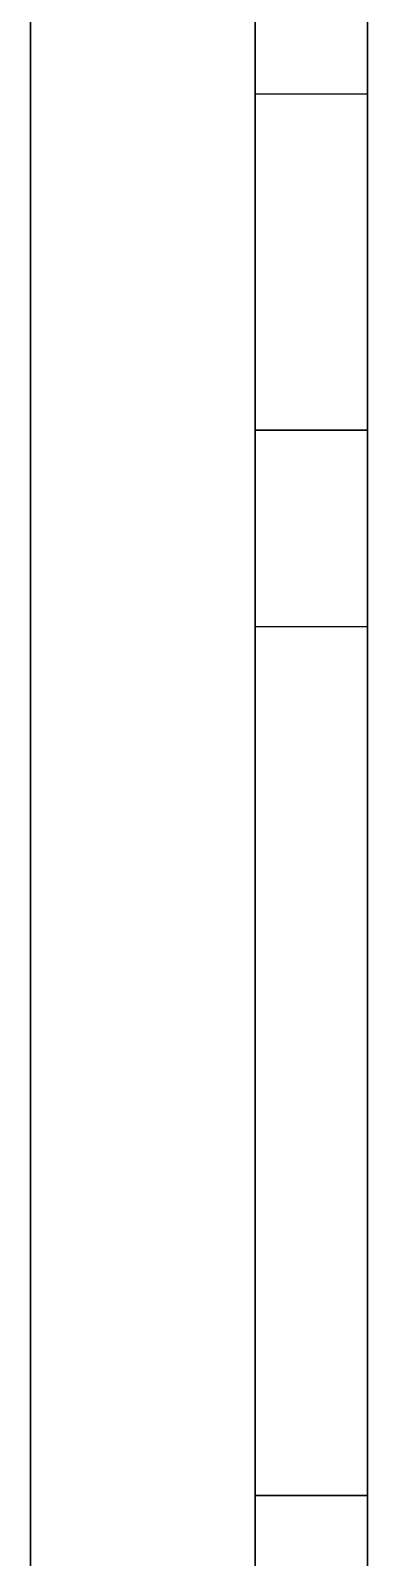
# Model space of a CAD drawing. Header units: inches. Extents: x 29.4 to 79.5, y 9 to 69.7.
# Drawn here: x 29.43 to 30.63, y 18.28 to 23.73 of the extents above; entities that cross this region are included whole.
import ezdxf

# ---------------------------------------------------------------- set-up
doc = ezdxf.new("R2010")
doc.units = ezdxf.units.IN
doc.header["$MEASUREMENT"] = 0

msp = doc.modelspace()

# ---------------------------------------------------------------- linework, layer by layer
for p, q in [((29.4341, 69.7014), (29.4341, 9.7014)), ((29.4341, 68.9532), (29.4341, 8.9532)), ((30.2341, 68.9014), (30.2341, 10.5014)), ((30.2341, 10.5014), (30.2341, 68.9014)), ((30.2341, 10.5014), (30.2341, 68.9014)), ((30.6341, 68.5014), (30.6341, 10.9014)), ((30.6341, 10.9014), (30.6341, 68.5014)), ((30.6341, 10.9014), (30.6341, 68.5014)), ((29.4341, 8.9532), (29.4341, 24.9532)), ((30.2341, 24.2014), (30.2341, 23.5014)), ((30.2341, 24.2014), (30.2341, 23.5014)), ((30.2341, 23.5014), (30.6341, 23.5014)), ((30.2341, 23.5014), (30.6341, 23.5014)), ((30.6341, 23.5014), (30.6341, 22.3014)), ((30.6341, 23.5014), (30.6341, 22.3014)), ((30.6341, 22.3014), (30.2341, 22.3014)), ((30.2341, 22.3014), (30.6341, 22.3014)), ((30.2341, 22.3014), (30.2341, 21.6014)), ((30.6341, 22.3014), (30.2341, 22.3014)), ((30.2341, 22.3014), (30.6341, 22.3014)), ((30.2341, 22.3014), (30.2341, 21.6014)), ((30.2341, 21.6014), (30.6341, 21.6014)), ((30.2341, 21.6014), (30.6341, 21.6014)), ((30.6341, 21.6014), (30.6341, 20.4014)), ((30.6341, 21.6014), (30.6341, 20.4014)), ((30.6341, 19.7014), (30.6341, 18.5014)), ((30.6341, 19.7014), (30.6341, 18.5014)), ((30.6341, 18.5014), (30.2341, 18.5014)), ((30.2341, 18.5014), (30.6341, 18.5014)), ((30.2341, 18.5014), (30.2341, 17.8014)), ((30.6341, 18.5014), (30.2341, 18.5014)), ((30.2341, 18.5014), (30.6341, 18.5014)), ((30.2341, 18.5014), (30.2341, 17.8014))]:
    msp.add_line(p, q)

doc.saveas('drawing.dxf')
